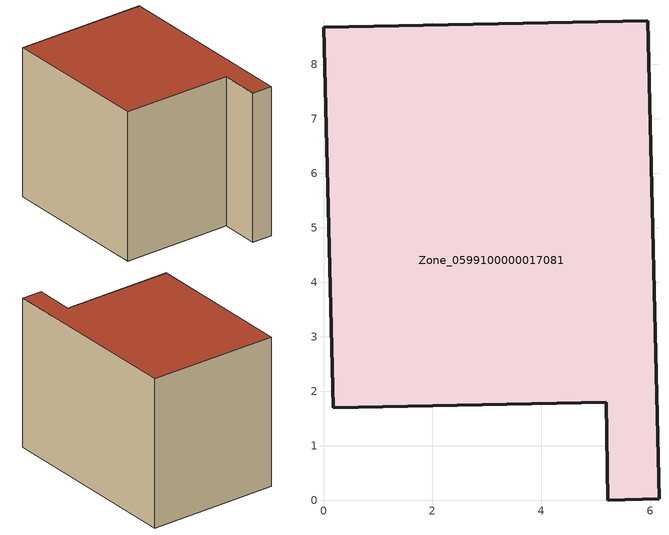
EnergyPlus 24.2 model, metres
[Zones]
Zone_0599100000017081
 floor ground (C_G): 5.19,1.8 0.18,1.7 0,8.68 5.95,8.8 6.16,0.02 5.22,0 z0
 wall outside (C_F): 5.95,8.8 0,8.68 0.18,1.7 5.19,1.8 5.22,0 6.16,0.02 5.95,8.8 z0:6.85
 roof outside (C_R): 6.16,0.02 5.95,8.8 0,8.68 0.18,1.7 5.19,1.8 5.22,0 z6.85
[BUILDING]
Pand.0599100000017081: North Axis=0; Terrain=City; Loads Convergence Tolerance Value=0.04; Temperature Convergence Tolerance Value=0.4; Solar Distribution=FullExterior; Maximum Number of Warmup Days=25; Minimum Number of Warmup Days=1
[Site:Location]
Rotterdam.The.Hague.AP_ZH_NLD Design_Conditions: Latitude=51.96; Longitude=4.45; Time Zone=1; Elevation=-4.5
[SITE:GROUNDTEMPERATURE:BUILDINGSURFACE]
18, 18, 18, 18, 18, 18, 18, 18, 18, 18, 18, 18
[MATERIAL] Thermal Absorptance=0.9; Solar Absorptance=0.7; Visible Absorptance=0.7
Name | Roughness | Thickness | Conductivity | Density | Specific Heat
G.TI.1946 | MediumSmooth | 0.15 | 1 | 540 | 1210
F.TI.1946 | Rough | 0.3 | 0.857143 | 1920 | 840
R.TI.1946 | MediumRough | 0.2 | 0.1 | 1500 | 1000
[CONSTRUCTION]
C_G: G.TI.1946
C_F: F.TI.1946
C_R: R.TI.1946
[ZONE]
Zone_0599100000017081: Type=1; Multiplier=1; Ceiling Height=Autocalculate; Volume=Autocalculate; Floor Area=autocalculate; Part of Total Floor Area=Yes
[ZONEINFILTRATION:DESIGNFLOWRATE]
Infil_Zone_0599100000017081: Zone or ZoneList or Space or SpaceList=Zone_0599100000017081; Schedule=AlwaysOn; Design Flow Rate Calculation Method=Flow/Area; Flow Rate per Floor Area=0.003; Constant Term Coefficient=1; Temperature Term Coefficient=0; Velocity Term Coefficient=0; Velocity Squared Term Coefficient=0
[HVACTEMPLATE:ZONE:IDEALLOADSAIRSYSTEM]
Zone_0599100000017081: Maximum Heating Supply Air Temperature=50; Minimum Cooling Supply Air Temperature=13; Maximum Heating Supply Air Humidity Ratio=0.0156; Minimum Cooling Supply Air Humidity Ratio=0.0077; Heating Limit=NoLimit; Cooling Limit=NoLimit; Dehumidification Control Type=ConstantSensibleHeatRatio; Cooling Sensible Heat Ratio=0.7; Dehumidification Setpoint=60; Humidification Control Type=None; Humidification Setpoint=30; Outdoor Air Method=None; Outdoor Air Flow Rate per Person=0.00944; Outdoor Air Flow Rate per Zone Floor Area=0; Outdoor Air Flow Rate per Zone=0; Demand Controlled Ventilation Type=None; Outdoor Air Economizer Type=NoEconomizer; Heat Recovery Type=None; Sensible Heat Recovery Effectiveness=0.7; Latent Heat Recovery Effectiveness=0.65
[ZONECONTROL:THERMOSTAT]
ThermostatControl_Zone_0599100000017081: Zone or ZoneList=Zone_0599100000017081; Control Type Schedule=DualSetpointControlType; Control 1=Thermostat_Zone_0599100000017081; Temperature Difference Between Cutout And Setpoint=0
[THERMOSTATSETPOINT:DUALSETPOINT]
Thermostat_Zone_0599100000017081: Heating Setpoint Temperature Schedule=HeatingSetpoint_Zone_0599100000017081; Cooling Setpoint Temperature Schedule=CoolingSetpoint_Zone_0599100000017081
[SCHEDULE:COMPACT]
HeatingSetpoint_Zone_0599100000017081: Through: 12/31, For: AllDays, Until: 24:00, 21
CoolingSetpoint_Zone_0599100000017081: Through: 12/31, For: AllDays, Until: 24:00, 24
DualSetpointControlType: Through: 12/31, For: AllDays, Until: 24:00, 4
AlwaysOn: Through: 12/31, For: AllDays, Until: 24:00, 1
